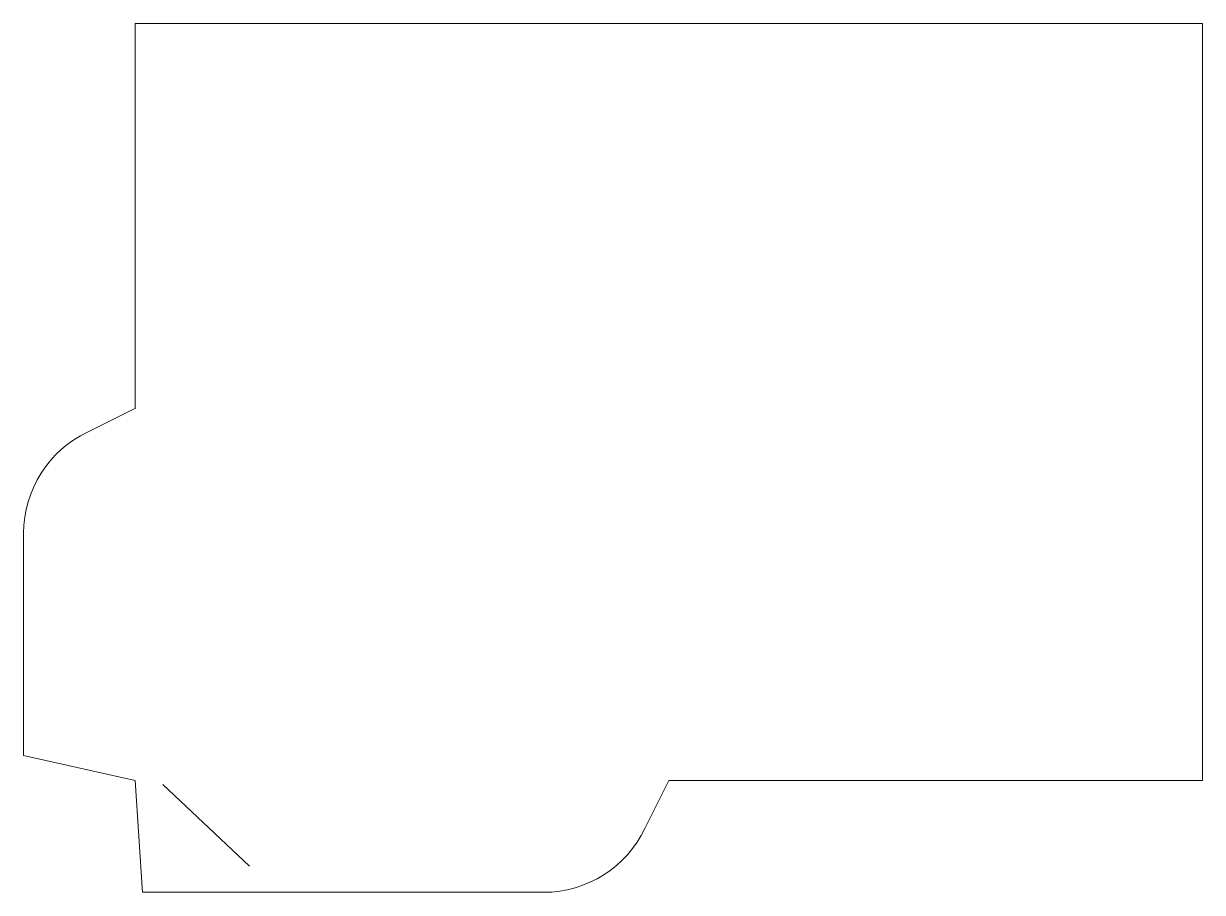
# Model space of a CAD drawing. Header units: centimetres. Extents: x -10.2 to 10.2, y -7.5 to 7.5.
import ezdxf

# ---------------------------------------------------------------- set-up
doc = ezdxf.new("R2010")
doc.units = ezdxf.units.CM
doc.header["$MEASUREMENT"] = 0
doc.layers.add('Camada 1', color=7, linetype='Continuous')

msp = doc.modelspace()

# ---------------------------------------------------------------- linework, layer by layer
at = {"layer": 'Camada 1', "lineweight": 13}
for points in [[(-8.28846, 0.85148), (-8.28846, 0.85148), (-8.28846, 7.53594), (-8.28846, 7.53594)], [(-8.28846, 7.53594), (-8.28846, 7.53594), (0.96839, 7.53594), (0.96839, 7.53594)], [(10.22523, 7.53594), (10.22523, 7.53594), (0.96839, 7.53594), (0.96839, 7.53594)], [(10.22523, -5.59589), (10.22523, -5.59589), (10.22523, 7.53594), (10.22523, 7.53594)], [(-8.28518, 0.86183), (-8.28518, 0.86183), (-9.11742, 0.44847), (-9.11742, 0.44847)], [(-10.22412, -1.30675), (-10.22412, -0.55764), (-9.7834, 0.13899), (-9.11739, 0.44847)], [(-10.22523, -1.30675), (-10.22523, -1.30675), (-10.22523, -5.1639), (-10.22523, -5.1639)], [(-10.22523, -5.16501), (-10.22523, -5.16501), (-8.28846, -5.59477), (-8.28846, -5.59477)], [(-8.28737, -5.59589), (-8.28737, -5.59589), (-8.16159, -7.53814), (-8.16159, -7.53814)], [(-6.30358, -7.08319), (-6.30358, -7.08319), (-7.80726, -5.66806), (-7.80726, -5.66806)], [(0.96619, -5.59589), (0.96619, -5.59589), (0.55172, -6.4303), (0.55172, -6.4303)], [(0.96839, -5.59477), (0.96839, -5.59477), (10.22523, -5.59477), (10.22523, -5.59477)], [(-1.20241, -7.53594), (-0.4533, -7.53594), (0.24333, -7.09522), (0.55281, -6.42921)], [(-1.203, -7.53594), (-1.203, -7.53594), (-8.15942, -7.53594), (-8.15942, -7.53594)]]:
    msp.add_open_spline(points, degree=3, dxfattribs=at)

doc.saveas('drawing.dxf')
